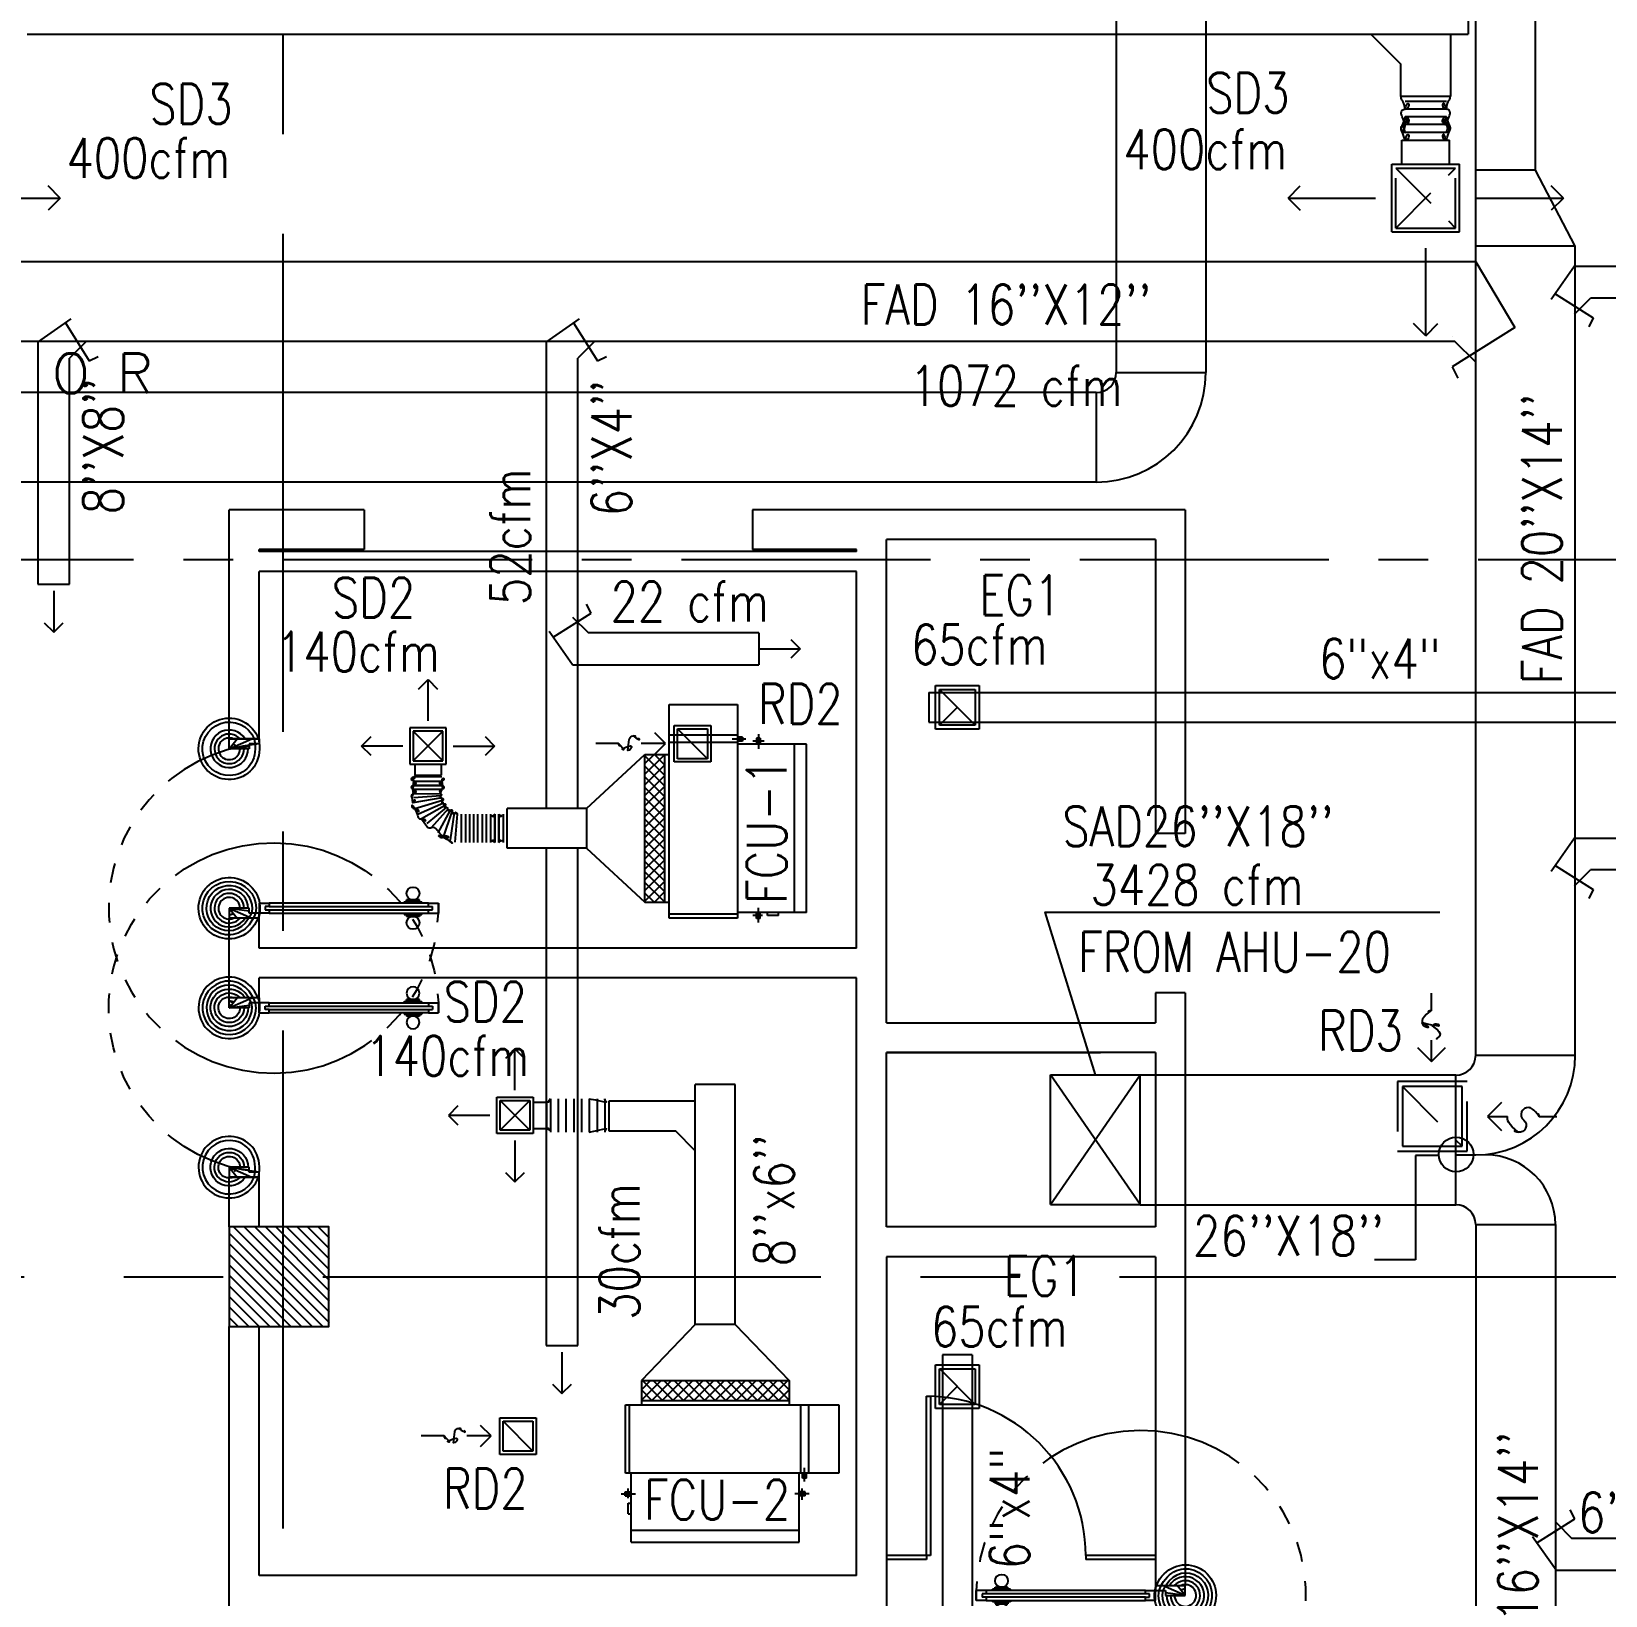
# Model space of a CAD drawing. Extents: x 417866200 to 417866302, y 43498034 to 43498122.
# Drawn here: x 417866227.12 to 417866235.02, y 43498053.24 to 43498061.09 of the extents above; entities that cross this region are included whole.
import ezdxf
from ezdxf.enums import TextEntityAlignment as Align

# ---------------------------------------------------------------- set-up
doc = ezdxf.new("R2010")
doc.units = 0
doc.header["$MEASUREMENT"] = 0
for name, pattern in [('CENTER', [2, 1.25, -0.25, 0.25, -0.25]), ('CENTERX2', [4, 2.5, -0.5, 0.5, -0.5]), ('HIDDEN', [0.375, 0.25, -0.125])]:
    doc.linetypes.add(name, pattern=pattern)
doc.layers.get('0').update_dxf_attribs({"linetype": 'CONTINUOUS'})
for name, color, linetype in [('AXES', 11, 'CENTERX2'), ('AXES1', 11, 'CENTER'), ('COL', 7, 'CONTINUOUS'), ('DOOR', 9, 'CONTINUOUS'), ('DUCT', 6, 'CONTINUOUS'), ('EXDUCT', 10, 'CONTINUOUS'), ('FCU', 6, 'CONTINUOUS'), ('HAT', 11, 'CONTINUOUS'), ('M-AC-FLEX', 7, 'CONTINUOUS'), ('M-EGU.', 2, 'CONTINUOUS'), ('M-TEXT', 2, 'CONTINUOUS'), ('PART', 9, 'CONTINUOUS'), ('SCD', 2, 'CONTINUOUS'), ('TEXT', 6, 'CONTINUOUS'), ('WALL', 9, 'CONTINUOUS')]:
    doc.layers.add(name, color=color, linetype=linetype)
doc.styles.add('ROMANS', font='ROMANS.shx', dxfattribs={"width": 0.6})

# ---------------------------------------------------------------- blocks, each defined once
blk = doc.blocks.new('DOOR90')
at = {"layer": 'DOOR', "color": 7, "linetype": 'ByBlock'}
for p, q in [((-150, 0), (0, 0)), ((-150, 0), (-150, -25)), ((0, -50), (-113.7, 0)), ((0, -50), (-40.1, 0)), ((0, -50), (0, 0)), ((-1000, -25), (-1050, -25)), ((-1050, -75), (-1050, -25)), ((-1050, -25), (-1050, -75)), ((-1000, -75), (-1050, -75)), ((-1000, -42), (-1020, -42)), ((-1020, -42), (-1020, -58)), ((-1000, -58), (-1020, -58)), ((-1000, -25), (-1000, -42)), ((-1000, -58), (-1000, -75)), ((-877.6, -17.8), (-967.6, -17.8)), ((-967.6, -25), (-967.6, -17.8)), ((-967.6, -75), (-967.6, -82.2)), ((-955, -8.8), (-890.2, -8.8)), ((-955, -17.8), (-955, -8.8)), ((-955, -17.8), (-890.2, -17.8)), ((-890.2, -17.8), (-890.2, -8.8)), ((-877.6, -25), (-877.6, -17.8)), ((-877.6, -75), (-877.6, -82.2)), ((-200, -25), (-150, -25)), ((-200, -42), (-200, -25)), ((-180, -42), (-200, -42)), ((-200, -58), (-180, -58)), ((-200, -75), (-200, -58)), ((-150, -75), (-200, -75)), ((-180, -58), (-180, -42)), ((-150, -25), (-100, -25)), ((-150, -75), (-150, -25)), ((-100, -25), (-100, -50)), ((0, -50), (-100, -36.6)), ((-100, -50), (0, -50)), ((-877.6, -82.2), (-967.6, -82.2)), ((-955, -82.2), (-890.2, -82.2)), ((-955, -82.2), (-955, -91.2)), ((-955, -91.2), (-890.2, -91.2)), ((-890.2, -82.2), (-890.2, -91.2)), ((0, -850), (-113.7, -900)), ((-100, -875), (-100, -850)), ((0, -850), (-100, -863.4)), ((-100, -850), (0, -850)), ((0, -850), (-40.1, -900)), ((0, -850), (0, -900)), ((-150, -875), (-100, -875)), ((-150, -900), (-150, -875)), ((-150, -900), (0, -900)), ((0, -900), (-150, -900))]:
    blk.add_line(p, q, dxfattribs=at)
at = {"layer": 'DOOR', "linetype": 'ByBlock'}
for p, q in [((-200, -25), (-1000, -25)), ((-200, -42), (-1000, -42)), ((-200, -58), (-1000, -58)), ((-1000, -75), (-200, -75))]:
    blk.add_line(p, q, dxfattribs=at)
at = {"layer": 'DOOR', "color": 7, "linetype": 'ByBlock'}
for centre in [(-922.6, 23.5), (-922.6, -123.5)]:
    blk.add_circle(centre, 32.4, dxfattribs=at)
for centre, radius, start, end in [((0, -50), 154.4, 161.10529, 166.28577), ((0, -50), 94.4, 148.01819, 180), ((0, -50), 134.4, 158.15985, 169.28002), ((0, -50), 114.4, 154.08384, 167.37743), ((0, -50), 74.4, 137.77643, 180), ((0, -50), 54.4, 113.20738, 180), ((0, -50), 34.4, 90, 180), ((0, -50), 14.4, 90, 180), ((0, -850), 94.4, 180, 211.98181), ((0, -850), 74.4, 180, 222.22357), ((0, -850), 54.4, 180, 246.79262), ((0, -850), 34.4, 180, 270), ((0, -850), 14.4, 180, 270), ((0, -850), 154.4, 193.71423, 198.89471), ((0, -850), 134.4, 190.71998, 201.84015)]:
    blk.add_arc(centre, radius, start, end, dxfattribs=at)
at = {"layer": 'DOOR', "linetype": 'HIDDEN', "ltscale": 0.5}
blk.add_arc((-222.2, -50), 828.2, 178.27012, 275.00304, dxfattribs=at)
blk = doc.blocks.new('*X83')
at = {"color": 0}
for p, q in [((235128.6, 132668.8), (235609.5, 133149.7)), ((235128.6, 132721.8), (235556.5, 133149.7)), ((235128.6, 132774.8), (235503.4, 133149.7)), ((235128.6, 132827.9), (235450.4, 133149.7)), ((235128.6, 132880.9), (235397.4, 133149.7)), ((235128.6, 132933.9), (235344.3, 133149.7)), ((235128.6, 132987), (235291.3, 133149.7)), ((235128.6, 133040), (235238.3, 133149.7)), ((235128.6, 133093), (235185.2, 133149.7)), ((235162.5, 132649.7), (235628.6, 133115.8)), ((235215.6, 132649.7), (235628.6, 133062.7)), ((235268.6, 132649.7), (235628.6, 133009.7)), ((235321.6, 132649.7), (235628.6, 132956.7)), ((235374.7, 132649.7), (235628.6, 132903.6)), ((235427.7, 132649.7), (235628.6, 132850.6)), ((235480.7, 132649.7), (235628.6, 132797.6)), ((235533.8, 132649.7), (235628.6, 132744.5)), ((235586.8, 132649.7), (235628.6, 132691.5))]:
    blk.add_line(p, q, dxfattribs=at)
blk = doc.blocks.new('COL50')
at = {"layer": 'COL'}
blk.add_lwpolyline([(-250, 250), (-250, -250), (250, -250), (250, 250)], close=True, dxfattribs=at)
blk = doc.blocks.new('*X23')
at = {"color": 0}
for p, q in [((16890.5, -2466.6), (16943.5, -2413.6)), ((16890.5, -2519.6), (16990.5, -2419.6)), ((16990.5, -2512.5), (16891.6, -2413.6)), ((16990.5, -2459.4), (16944.6, -2413.6)), ((16990.5, -2565.5), (16890.5, -2465.5)), ((16890.5, -2572.6), (16990.5, -2472.6)), ((16990.5, -2618.5), (16890.5, -2518.5)), ((16890.5, -2625.7), (16990.5, -2525.7)), ((16990.5, -2671.6), (16890.5, -2571.6)), ((16890.5, -2678.7), (16990.5, -2578.7)), ((16990.5, -2724.6), (16890.5, -2624.6)), ((16890.5, -2731.7), (16990.5, -2631.7)), ((16990.5, -2777.6), (16890.5, -2677.6)), ((16890.5, -2784.8), (16990.5, -2684.8)), ((16990.5, -2830.7), (16890.5, -2730.7)), ((16890.5, -2837.8), (16990.5, -2737.8)), ((16990.5, -2883.7), (16890.5, -2783.7)), ((16890.5, -2890.8), (16990.5, -2790.8)), ((16990.5, -2936.7), (16890.5, -2836.7)), ((16890.5, -2943.9), (16990.5, -2843.9)), ((16990.5, -2989.8), (16890.5, -2889.8)), ((16890.5, -2996.9), (16990.5, -2896.9)), ((16990.5, -3042.8), (16890.5, -2942.8)), ((16890.5, -3049.9), (16990.5, -2949.9)), ((16990.5, -3095.8), (16890.5, -2995.8)), ((16890.5, -3103), (16990.5, -3003)), ((16990.5, -3148.9), (16890.5, -3048.9)), ((16891.5, -3154.9), (16990.5, -3056)), ((16943.5, -3154.9), (16890.5, -3101.9)), ((16944.6, -3154.9), (16990.5, -3109))]:
    blk.add_line(p, q, dxfattribs=at)
blk = doc.blocks.new('WHE06')
at = {"color": 3}
for p, q in [((689, 621.5), (346.1, 621.5)), ((346.1, 621.5), (346.1, 469.1)), ((689, 469.1), (689, 621.5)), ((60.3, -422.2), (60.3, 422.2)), ((212.3, 437.2), (269.1, 437.2)), ((232.1, 452.2), (232.1, 422.2)), ((232.1, 452.2), (252.1, 452.2)), ((242.1, 472.2), (242.1, 399.5)), ((252.1, 452.2), (252.1, 422.2)), ((305, 447.6), (373.3, 447.6)), ((321.1, 457.6), (321.1, 437.6)), ((321.1, 457.6), (346.1, 457.6)), ((321.1, 437.6), (346.1, 437.6)), ((346.1, 430.4), (689, 430.4)), ((811.2, 370.7), (689, 370.7)), ((711.2, -370.7), (711.2, 370.7)), ((811.2, -370.7), (811.2, 370.7)), ((811.2, -370.7), (689, -370.7)), ((141.6, -437.2), (141.6, -422.2)), ((141.6, -437.2), (196.6, -437.2)), ((196.6, -437.2), (196.6, -422.2)), ((221.4, -437.2), (269.1, -437.2)), ((232.1, -452.2), (232.1, -422.2)), ((232.1, -452.2), (252.1, -452.2)), ((242.1, -472.2), (242.1, -399.5)), ((252.1, -452.2), (252.1, -422.2)), ((346.1, -430.4), (689, -430.4))]:
    blk.add_line(p, q, dxfattribs=at)
at = {"color": 6}
for p, q in [((0, -422.2), (0, 422.2)), ((0, 422.2), (346.1, 422.2)), ((346.1, 469.1), (346.1, -450.8)), ((689, 469.1), (346.1, 469.1)), ((689, -450.8), (689, 469.1)), ((0, -422.2), (346.1, -422.2)), ((346.1, -450.8), (689, -450.8))]:
    blk.add_line(p, q, dxfattribs=at)
at = {"color": 11}
blk.add_blockref('*X23', (-16179.3, 2784.3), dxfattribs=at)

msp = doc.modelspace()

# ---------------------------------------------------------------- linework, layer by layer
at = {"layer": 'AXES'}
for p, q in [((417866228.384, 43498033.5727), (417866228.384, 43498111.2854)), ((417866200.584, 43498054.837), (417866268.624, 43498054.837))]:
    msp.add_line(p, q, dxfattribs=at)
at = {"layer": 'AXES1'}
msp.add_line((417866210.384, 43498058.437), (417866267.7882, 43498058.437), dxfattribs=at)
at = {"layer": 'DUCT', "linetype": 'ByBlock'}
for p, q in [((417866234.372, 43498055.9488), (417866234.372, 43498063.1144)), ((417866234.672, 43498060.3914), (417866234.672, 43498063.1144)), ((417866234.3338, 43498061.3236), (417866234.3338, 43498061.0736)), ((417866227.1, 43498061.0736), (417866234.3338, 43498061.0736)), ((417866234.672, 43498060.3914), (417866234.372, 43498060.3914)), ((417866234.872, 43498060.0101), (417866234.672, 43498060.3914)), ((417866234.872, 43498060.0101), (417866234.372, 43498060.0101)), ((417866234.872, 43498055.9488), (417866234.872, 43498060.0101)), ((417866234.372, 43498059.9323), (417866225.0892, 43498059.9323)), ((417866234.2672, 43498059.5323), (417866218.5271, 43498059.5323)), ((417866234.372, 43498055.9488), (417866234.872, 43498055.9488)), ((417866232.2378, 43498055.2002), (417866232.6878, 43498055.8502)), ((417866232.6878, 43498055.2002), (417866232.2378, 43498055.8502)), ((417866232.2378, 43498055.8502), (417866232.6878, 43498055.8502)), ((417866232.2378, 43498055.2002), (417866232.2378, 43498055.8502)), ((417866232.6878, 43498055.2002), (417866232.6878, 43498055.8502)), ((417866232.6878, 43498055.8502), (417866234.272, 43498055.8502)), ((417866234.272, 43498055.1988), (417866234.272, 43498055.8502)), ((417866234.1872, 43498055.4463), (417866234.0697, 43498055.4463)), ((417866234.0697, 43498055.4463), (417866234.0697, 43498054.9221)), ((417866234.272, 43498055.4488), (417866234.372, 43498055.4488)), ((417866232.2378, 43498055.2002), (417866232.6878, 43498055.2002)), ((417866232.6878, 43498055.1988), (417866234.272, 43498055.1988)), ((417866234.372, 43498055.0988), (417866234.772, 43498055.0988)), ((417866234.372, 43498055.0988), (417866234.372, 43498048.5128)), ((417866234.772, 43498055.0988), (417866234.772, 43498048.5128)), ((417866234.0697, 43498054.9221), (417866233.8644, 43498054.9221))]:
    msp.add_line(p, q, dxfattribs=at)
at = {"layer": 'DUCT'}
for p, q in [((417866233.8462, 43498061.0736), (417866233.9962, 43498060.9236)), ((417866234.2462, 43498061.0736), (417866234.2462, 43498060.7617)), ((417866233.9962, 43498060.7617), (417866233.9962, 43498060.9236)), ((417866234.2462, 43498060.7617), (417866233.9962, 43498060.7617)), ((417866234.372, 43498059.9323), (417866234.5686, 43498059.6016)), ((417866234.8678, 43498059.9096), (417866234.7502, 43498059.7417)), ((417866234.8678, 43498059.9096), (417866236.0823, 43498059.9096)), ((417866234.7708, 43498059.7711), (417866234.9623, 43498059.6509)), ((417866234.8678, 43498059.6696), (417866234.9478, 43498059.7496)), ((417866236.0823, 43498059.7496), (417866234.9478, 43498059.7496)), ((417866227.1526, 43498059.5286), (417866227.3205, 43498059.6462)), ((417866229.7046, 43498059.5286), (417866229.8725, 43498059.6462)), ((417866234.9623, 43498059.6509), (417866234.9393, 43498059.6058)), ((417866234.9623, 43498059.6509), (417866234.9623, 43498059.6509)), ((417866227.2911, 43498059.6256), (417866227.4112, 43498059.4341)), ((417866229.8431, 43498059.6256), (417866229.9632, 43498059.4341)), ((417866234.5686, 43498059.6016), (417866234.2539, 43498059.4042)), ((417866227.1526, 43498059.5286), (417866227.1526, 43498058.3141)), ((417866227.3926, 43498059.5286), (417866227.3126, 43498059.4486)), ((417866229.7046, 43498059.5286), (417866229.7046, 43498057.1877)), ((417866229.9446, 43498059.5286), (417866229.8646, 43498059.4486)), ((417866234.2539, 43498059.559), (417866234.2539, 43498059.559)), ((417866234.372, 43498059.4275), (417866234.2672, 43498059.5323)), ((417866227.3126, 43498058.3141), (417866227.3126, 43498059.4486)), ((417866227.4112, 43498059.4341), (417866227.4564, 43498059.4571)), ((417866227.4112, 43498059.4341), (417866227.4112, 43498059.4341)), ((417866229.8646, 43498057.1877), (417866229.8646, 43498059.4486)), ((417866229.9632, 43498059.4341), (417866230.0084, 43498059.4571)), ((417866229.9632, 43498059.4341), (417866229.9632, 43498059.4341)), ((417866234.2539, 43498059.4042), (417866234.2827, 43498059.3477)), ((417866227.1526, 43498058.3141), (417866227.3126, 43498058.3141)), ((417866229.7399, 43498058.0471), (417866229.9314, 43498058.1673)), ((417866229.8369, 43498058.1486), (417866229.9169, 43498058.0686)), ((417866229.9314, 43498058.1673), (417866229.9084, 43498058.2124)), ((417866229.9314, 43498058.1673), (417866229.9314, 43498058.1673)), ((417866229.8369, 43498057.9086), (417866229.7193, 43498058.0765)), ((417866230.7733, 43498058.0686), (417866229.9169, 43498058.0686)), ((417866230.7733, 43498058.0686), (417866230.7733, 43498057.9086)), ((417866229.8369, 43498057.9086), (417866230.7733, 43498057.9086)), ((417866229.9083, 43498057.1877), (417866230.2012, 43498057.4584)), ((417866229.5097, 43498056.9877), (417866229.5097, 43498057.1877)), ((417866229.9083, 43498057.1877), (417866229.5097, 43498057.1877)), ((417866229.9083, 43498057.1877), (417866229.9083, 43498056.9877)), ((417866234.8678, 43498057.0393), (417866234.7502, 43498056.8714)), ((417866234.8678, 43498057.0393), (417866236.0823, 43498057.0393)), ((417866229.9083, 43498056.9877), (417866229.5097, 43498056.9877)), ((417866229.7046, 43498056.9877), (417866229.7046, 43498054.4925)), ((417866229.8646, 43498054.4925), (417866229.8646, 43498056.9877)), ((417866229.9083, 43498056.9877), (417866230.2012, 43498056.717)), ((417866234.7708, 43498056.9008), (417866234.9623, 43498056.7807)), ((417866234.8678, 43498056.7993), (417866234.9478, 43498056.8793)), ((417866236.0823, 43498056.8793), (417866234.9478, 43498056.8793)), ((417866234.9623, 43498056.7807), (417866234.9393, 43498056.7355)), ((417866234.9623, 43498056.7807), (417866234.9623, 43498056.7807)), ((417866230.6537, 43498055.8019), (417866230.4537, 43498055.8019)), ((417866230.4537, 43498054.5973), (417866230.4537, 43498055.8019)), ((417866230.6537, 43498054.5973), (417866230.6537, 43498055.8019)), ((417866230.4537, 43498055.7191), (417866230.0205, 43498055.7191)), ((417866230.0205, 43498055.7191), (417866230.0205, 43498055.5691)), ((417866230.0205, 43498055.5691), (417866230.3537, 43498055.5691)), ((417866230.4537, 43498055.4691), (417866230.3537, 43498055.5691)), ((417866230.4537, 43498054.5973), (417866230.1831, 43498054.3159)), ((417866230.6537, 43498054.5973), (417866230.4537, 43498054.5973)), ((417866230.6537, 43498054.5973), (417866230.9244, 43498054.3159)), ((417866229.7046, 43498054.4925), (417866229.8646, 43498054.4925)), ((417866234.8699, 43498053.6222), (417866234.8469, 43498053.6674)), ((417866234.6784, 43498053.5021), (417866234.8699, 43498053.6222)), ((417866234.7754, 43498053.6036), (417866234.8554, 43498053.5236)), ((417866234.8699, 43498053.6222), (417866234.8699, 43498053.6222)), ((417866234.7754, 43498053.3636), (417866234.6578, 43498053.5315)), ((417866236.0823, 43498053.5236), (417866234.8554, 43498053.5236)), ((417866234.7754, 43498053.3636), (417866236.0823, 43498053.3636))]:
    msp.add_line(p, q, dxfattribs=at)
at = {"layer": 'DUCT', "linetype": 'ByBlock'}
msp.add_circle((417866234.2739, 43498055.4509), 0.0871, dxfattribs=at)
for centre, radius, start, end in [((417866234.272, 43498055.9488), 0.1, 270, 0), ((417866234.372, 43498055.9488), 0.5, 270, 0), ((417866234.422, 43498055.0988), 0.35, 0, 90), ((417866234.272, 43498055.0988), 0.1, 0, 90)]:
    msp.add_arc(centre, radius, start, end, dxfattribs=at)
at = {"layer": 'EXDUCT', "linetype": 'ByBlock'}
for p, q in [((417866232.5669, 43498062.1565), (417866232.5669, 43498059.3756)), ((417866233.0169, 43498062.1565), (417866233.0169, 43498059.3756)), ((417866232.5669, 43498059.3756), (417866233.0169, 43498059.3756)), ((417866232.4669, 43498059.2756), (417866217.1545, 43498059.2756)), ((417866232.4669, 43498059.2756), (417866232.4669, 43498058.8256)), ((417866232.4669, 43498058.8256), (417866217.2795, 43498058.8256)), ((417866231.6261, 43498057.7702), (417866231.6261, 43498057.6202)), ((417866231.6261, 43498057.7702), (417866236.3421, 43498057.7702)), ((417866231.6261, 43498057.6202), (417866236.2421, 43498057.6202)), ((417866231.8444, 43498054.445), (417866231.6944, 43498054.445)), ((417866231.6944, 43498054.445), (417866231.6944, 43498047.3393)), ((417866231.8444, 43498054.445), (417866231.8444, 43498047.2071))]:
    msp.add_line(p, q, dxfattribs=at)
for radius in [0.55, 0.1]:
    msp.add_arc((417866232.4669, 43498059.3756), radius, 270, 0, dxfattribs=at)
at = {"layer": 'M-AC-FLEX', "color": 11}
for p, q in [((417866234.2247, 43498060.7371), (417866234.0172, 43498060.7371)), ((417866234.2247, 43498060.6981), (417866234.0172, 43498060.6981)), ((417866234.2247, 43498060.6591), (417866234.0172, 43498060.6591)), ((417866234.2247, 43498060.6201), (417866234.0172, 43498060.6201)), ((417866234.2247, 43498060.5811), (417866234.0172, 43498060.5811)), ((417866229.0397, 43498057.3248), (417866229.181, 43498057.3248)), ((417866229.181, 43498057.3037), (417866229.0397, 43498057.3037)), ((417866229.0397, 43498057.3037), (417866229.181, 43498057.3037)), ((417866229.181, 43498057.2826), (417866229.0397, 43498057.2826)), ((417866229.1812, 43498057.3456), (417866229.0399, 43498057.3456)), ((417866229.1814, 43498057.2405), (417866229.0362, 43498057.2161)), ((417866229.0397, 43498057.2615), (417866229.175, 43498057.2634)), ((417866229.1769, 43498057.2516), (417866229.0397, 43498057.2404)), ((417866229.1841, 43498057.2273), (417866229.0464, 43498057.186)), ((417866229.1889, 43498057.2142), (417866229.0648, 43498057.1595)), ((417866229.1954, 43498057.2005), (417866229.0787, 43498057.1356)), ((417866229.2029, 43498057.1917), (417866229.1057, 43498057.1124)), ((417866229.213, 43498057.1865), (417866229.1274, 43498057.0912)), ((417866229.2235, 43498057.1791), (417866229.1611, 43498057.0654)), ((417866229.2319, 43498057.1719), (417866229.1884, 43498057.0436)), ((417866229.2435, 43498057.1655), (417866229.2236, 43498057.0306)), ((417866229.2574, 43498057.1585), (417866229.2467, 43498057.0179)), ((417866229.2786, 43498057.1585), (417866229.2786, 43498057.0172)), ((417866229.2997, 43498057.1585), (417866229.2997, 43498057.0172)), ((417866229.3208, 43498057.1585), (417866229.3208, 43498057.0172)), ((417866229.3415, 43498057.017), (417866229.3415, 43498057.1584)), ((417866229.3626, 43498057.017), (417866229.3626, 43498057.1584)), ((417866229.3834, 43498057.1585), (417866229.3834, 43498057.0172)), ((417866229.4045, 43498057.1585), (417866229.4045, 43498057.0172)), ((417866229.4045, 43498057.1585), (417866229.4045, 43498057.0172)), ((417866229.4256, 43498057.1585), (417866229.4256, 43498057.0172)), ((417866229.4256, 43498057.1585), (417866229.4256, 43498057.0172)), ((417866229.4467, 43498057.1585), (417866229.4467, 43498057.0172)), ((417866229.4467, 43498057.017), (417866229.4467, 43498057.1584)), ((417866229.4675, 43498057.1585), (417866229.4675, 43498057.0172)), ((417866229.4675, 43498057.017), (417866229.4675, 43498057.1584)), ((417866229.4886, 43498057.1585), (417866229.4886, 43498057.0172)), ((417866229.4886, 43498057.1585), (417866229.4886, 43498057.0172)), ((417866229.4886, 43498057.1585), (417866229.4886, 43498057.0172)), ((417866229.4886, 43498057.1585), (417866229.4886, 43498057.0172)), ((417866229.7266, 43498055.7309), (417866229.7266, 43498055.5634)), ((417866229.7656, 43498055.7309), (417866229.7656, 43498055.5634)), ((417866229.8046, 43498055.7309), (417866229.8046, 43498055.5634)), ((417866229.8436, 43498055.7309), (417866229.8436, 43498055.5634)), ((417866229.8436, 43498055.7309), (417866229.8436, 43498055.5634)), ((417866229.8826, 43498055.7309), (417866229.8826, 43498055.5634)), ((417866229.9216, 43498055.7309), (417866229.9216, 43498055.5634)), ((417866229.9606, 43498055.7309), (417866229.9606, 43498055.5634)), ((417866229.9996, 43498055.7309), (417866229.9996, 43498055.5634))]:
    msp.add_line(p, q, dxfattribs=at)
at = {"layer": 'M-AC-FLEX'}
for points in [[(417866234.0172, 43498060.6201, 1), (417866234.0172, 43498060.6591, -1), (417866234.0172, 43498060.6981, 1), (417866234.0172, 43498060.7371, -0.506414), (417866233.9985, 43498060.7617, -0.506414)], [(417866234.2247, 43498060.6201, -1), (417866234.2247, 43498060.6591, 1), (417866234.2247, 43498060.6981, -1), (417866234.2247, 43498060.7371, 0.506414), (417866234.2434, 43498060.7617, 0.506414)], [(417866234.0172, 43498060.6591, -1), (417866234.0172, 43498060.6201, 1), (417866234.0172, 43498060.5811)], [(417866234.0171, 43498060.5811, -1.000001), (417866234.0172, 43498060.6201)], [(417866234.0172, 43498060.5421, 1), (417866234.0172, 43498060.5811, -1), (417866234.0172, 43498060.6201)], [(417866234.0171, 43498060.6201, 1.000001), (417866234.0172, 43498060.5811)], [(417866234.2247, 43498060.6591, 1), (417866234.2247, 43498060.6201, -1), (417866234.2247, 43498060.5811)], [(417866234.2247, 43498060.5421, -1), (417866234.2247, 43498060.5811, 1), (417866234.2247, 43498060.6201)], [(417866234.2247, 43498060.5811, 1), (417866234.2247, 43498060.6201)], [(417866234.2247, 43498060.6201, -1), (417866234.2247, 43498060.5811)], [(417866229.0503, 43498057.3544, -0.366971), (417866229.0399, 43498057.3456, 1.018005), (417866229.0399, 43498057.3248)], [(417866229.0399, 43498057.3667, -0.000094), (417866229.0399, 43498057.3667)], [(417866229.1708, 43498057.3544, 0.36697), (417866229.1812, 43498057.3456, -0.008922), (417866229.1816, 43498057.3456)], [(417866229.0397, 43498057.3248, -1), (417866229.0397, 43498057.3037, 1), (417866229.0397, 43498057.2826)], [(417866229.0397, 43498057.2615, 1), (417866229.0397, 43498057.2826, -1), (417866229.0397, 43498057.3037)], [(417866229.0397, 43498057.3037, 1), (417866229.0397, 43498057.2826)], [(417866229.0397, 43498057.2826, -1), (417866229.0397, 43498057.3037)], [(417866229.0397, 43498057.2826, -1), (417866229.0397, 43498057.2615, 1), (417866229.0397, 43498057.2404)], [(417866229.0397, 43498057.3037, 1), (417866229.0397, 43498057.3248)], [(417866229.0397, 43498057.2826, -0.606794), (417866229.0483, 43498057.266, -0.606794)], [(417866229.181, 43498057.3248, 1), (417866229.181, 43498057.3037, -1), (417866229.181, 43498057.2826)], [(417866229.175, 43498057.2634, -0.736653), (417866229.181, 43498057.2826, 1), (417866229.181, 43498057.3037)], [(417866229.181, 43498057.2826, 0.606794), (417866229.1724, 43498057.266, 0.606794)], [(417866229.181, 43498057.3248, 0.999838), (417866229.1814, 43498057.3456)], [(417866229.181, 43498057.3037, -1), (417866229.181, 43498057.2826)], [(417866229.1814, 43498057.3248, -0.004461), (417866229.1812, 43498057.3248)], [(417866229.0364, 43498057.2162, 0.575939), (417866229.0397, 43498057.2404, -1), (417866229.0397, 43498057.2615)], [(417866229.0464, 43498057.186, -0.665042), (417866229.0362, 43498057.2161)], [(417866229.1855, 43498057.2281, 0.78893), (417866229.1807, 43498057.2404, -1.030272), (417866229.1769, 43498057.2516)], [(417866229.1769, 43498057.2516, 0.635837), (417866229.175, 43498057.2634, 0.724161)], [(417866229.1954, 43498057.2005, 0.850272), (417866229.1917, 43498057.2147, -1.072461), (417866229.1855, 43498057.2281)], [(417866229.2136, 43498057.1876, 0.698197), (417866229.2029, 43498057.1917, -1.180405), (417866229.1954, 43498057.2005)], [(417866229.0464, 43498057.186, -0.652763), (417866229.0648, 43498057.1595, 0.764077), (417866229.0787, 43498057.1356, -0.428567), (417866229.1057, 43498057.1124, 0.696093), (417866229.1274, 43498057.0912)], [(417866229.2319, 43498057.1719, 1.125229), (417866229.2235, 43498057.1791, -1.12511), (417866229.2136, 43498057.1876, -0.893954)], [(417866229.2574, 43498057.1583, 0.879519), (417866229.2435, 43498057.1655, -1.034976), (417866229.2319, 43498057.1719)], [(417866229.2786, 43498057.1585, -0.987495), (417866229.2574, 43498057.1583, -0.606794)], [(417866229.2786, 43498057.1585, -1), (417866229.2997, 43498057.1585)], [(417866229.3208, 43498057.1585, -1), (417866229.2997, 43498057.1585, 1), (417866229.2786, 43498057.1585)], [(417866229.2997, 43498057.1585, 1), (417866229.3208, 43498057.1585)], [(417866229.3627, 43498057.1583, -0.998407), (417866229.3415, 43498057.1584, 1.018005), (417866229.3208, 43498057.1584)], [(417866229.3415, 43498057.1583, 0.998407), (417866229.3626, 43498057.1584, -1.018005), (417866229.3834, 43498057.1584)], [(417866229.3834, 43498057.1585, 1), (417866229.4045, 43498057.1585, -1), (417866229.4256, 43498057.1585)], [(417866229.4045, 43498057.1585, -1), (417866229.3834, 43498057.1585)], [(417866229.4256, 43498057.1585, 1), (417866229.4045, 43498057.1585)], [(417866229.4045, 43498057.1585, -1), (417866229.4256, 43498057.1585)], [(417866229.4467, 43498057.1585, -1), (417866229.4256, 43498057.1585, 1), (417866229.4045, 43498057.1585)], [(417866229.4256, 43498057.1585, 1), (417866229.4467, 43498057.1585)], [(417866229.4295, 43498057.1502, 0.631935), (417866229.4467, 43498057.1584, -1.018005), (417866229.4675, 43498057.1584)], [(417866229.4468, 43498057.1583, -0.632264), (417866229.4295, 43498057.1502, -0.632264)], [(417866229.4847, 43498057.1502, -0.631935), (417866229.4675, 43498057.1584, 1.018005), (417866229.4467, 43498057.1584)], [(417866229.4674, 43498057.1583, 0.632264), (417866229.4847, 43498057.1502, 0.632264)], [(417866229.4675, 43498057.1585, 1), (417866229.4886, 43498057.1585, -1), (417866229.5097, 43498057.1585)], [(417866229.4886, 43498057.1585, -1), (417866229.4675, 43498057.1585)], [(417866229.4886, 43498057.1585, -1), (417866229.5097, 43498057.1585)], [(417866229.5097, 43498057.1585, 1), (417866229.4886, 43498057.1585)], [(417866229.5097, 43498057.1585, 1), (417866229.4886, 43498057.1585)], [(417866229.4886, 43498057.1585, -1), (417866229.5097, 43498057.1585)], [(417866229.5097, 43498057.1587, 0.990541), (417866229.4886, 43498057.1585)], [(417866229.1884, 43498057.0436, -0.604437), (417866229.1611, 43498057.0654, 0.497993), (417866229.1274, 43498057.0912)], [(417866229.1883, 43498057.0432, -0.562442), (417866229.2236, 43498057.0306, 0.803591), (417866229.2467, 43498057.0179)], [(417866229.2467, 43498057.0179, -0.661578), (417866229.2786, 43498057.0172, 1), (417866229.2997, 43498057.0172)], [(417866229.3208, 43498057.0172, 1), (417866229.2997, 43498057.0172, -1), (417866229.2786, 43498057.0172)], [(417866229.3208, 43498057.0172, 0.999838), (417866229.3415, 43498057.0169)], [(417866229.3208, 43498057.0169, -0.004461), (417866229.3208, 43498057.017)], [(417866229.3627, 43498057.0171, 0.998407), (417866229.3415, 43498057.017, -0.008922), (417866229.3415, 43498057.0167)], [(417866229.3415, 43498057.0171, -0.998407), (417866229.3626, 43498057.017, 0.008922), (417866229.3626, 43498057.0167)], [(417866229.3834, 43498057.0172, -0.999838), (417866229.3626, 43498057.0169)], [(417866229.3834, 43498057.0172, -1), (417866229.4045, 43498057.0172, 1), (417866229.4256, 43498057.0172)], [(417866229.3834, 43498057.0169, 0.004461), (417866229.3834, 43498057.017)], [(417866229.4467, 43498057.0172, 1), (417866229.4256, 43498057.0172, -1), (417866229.4045, 43498057.0172)], [(417866229.4468, 43498057.0171, 0.632264), (417866229.4295, 43498057.0252, 0.632264)], [(417866229.4295, 43498057.0252, -0.631935), (417866229.4467, 43498057.017, 0.008922), (417866229.4467, 43498057.0167)], [(417866229.4467, 43498057.0172, 0.999838), (417866229.4675, 43498057.0169)], [(417866229.4675, 43498057.0172, -0.999838), (417866229.4467, 43498057.0169)], [(417866229.4467, 43498057.0169, -0.004461), (417866229.4467, 43498057.017)], [(417866229.4674, 43498057.0171, -0.632264), (417866229.4847, 43498057.0252, -0.632264)], [(417866229.4675, 43498057.0172, -1), (417866229.4886, 43498057.0172, 1), (417866229.5097, 43498057.0172)], [(417866229.4847, 43498057.0252, 0.631935), (417866229.4675, 43498057.017, -0.008922), (417866229.4675, 43498057.0167)], [(417866229.4675, 43498057.0169, 0.004461), (417866229.4675, 43498057.017)], [(417866229.5097, 43498057.0172, -0.997748), (417866229.4886, 43498057.0172)], [(417866229.4886, 43498057.0172, 0.997748), (417866229.5097, 43498057.0172)], [(417866229.5097, 43498057.017, -0.990541), (417866229.4886, 43498057.0172)], [(417866229.7068, 43498055.7114, 0.418714), (417866229.7266, 43498055.7309, -1), (417866229.7656, 43498055.7309)], [(417866229.7266, 43498055.7309, -0.418714), (417866229.7068, 43498055.7114, -0.418714)], [(417866229.7656, 43498055.7309, 1), (417866229.7266, 43498055.7309)], [(417866229.8046, 43498055.7309, -1), (417866229.7656, 43498055.7309, 1), (417866229.7266, 43498055.7309)], [(417866229.7266, 43498055.7309, -1), (417866229.7656, 43498055.7309)], [(417866229.7656, 43498055.7309, 1), (417866229.8046, 43498055.7309, -1), (417866229.8436, 43498055.7309)], [(417866229.8436, 43498055.7309, 1), (417866229.8046, 43498055.7309)], [(417866229.8826, 43498055.7309, -1), (417866229.8436, 43498055.7309, 1), (417866229.8046, 43498055.7309)], [(417866229.8046, 43498055.7309, -1), (417866229.8436, 43498055.7309)], [(417866229.8046, 43498055.7309, -1), (417866229.8436, 43498055.7309)], [(417866229.8436, 43498055.7309, 1), (417866229.8046, 43498055.7309)], [(417866229.8436, 43498055.7309, 1), (417866229.8826, 43498055.7309, -1), (417866229.9216, 43498055.7309)], [(417866229.9606, 43498055.7309, -1), (417866229.9216, 43498055.7309, 1), (417866229.8826, 43498055.7309)], [(417866229.8826, 43498055.7309, -1), (417866229.9216, 43498055.7309)], [(417866229.9216, 43498055.7309, 1), (417866229.8826, 43498055.7309)], [(417866229.9216, 43498055.7309, 1), (417866229.9606, 43498055.7309, -1), (417866229.9996, 43498055.7309, 0.435225), (417866230.0205, 43498055.7115, 0.435225)], [(417866229.7068, 43498055.5829, -0.418714), (417866229.7266, 43498055.5634, 1), (417866229.7656, 43498055.5634)], [(417866229.8046, 43498055.5634, 1), (417866229.7656, 43498055.5634, -1), (417866229.7266, 43498055.5634)], [(417866229.7656, 43498055.5634, -1.000001), (417866229.7266, 43498055.5634)], [(417866229.7266, 43498055.5634, 1.000001), (417866229.7656, 43498055.5634)], [(417866229.7656, 43498055.5634, -1), (417866229.8046, 43498055.5634, 1), (417866229.8436, 43498055.5634)], [(417866229.8826, 43498055.5634, 1), (417866229.8436, 43498055.5634, -1), (417866229.8046, 43498055.5634)], [(417866229.8436, 43498055.5634, -1.000001), (417866229.8046, 43498055.5634)], [(417866229.8046, 43498055.5634, 1.000001), (417866229.8436, 43498055.5634)], [(417866229.8046, 43498055.5634, 1.000001), (417866229.8436, 43498055.5634)], [(417866229.8436, 43498055.5634, -1.000001), (417866229.8046, 43498055.5634)], [(417866229.8436, 43498055.5634, -1), (417866229.8826, 43498055.5634, 1), (417866229.9216, 43498055.5634)], [(417866229.9606, 43498055.5634, 1), (417866229.9216, 43498055.5634, -1), (417866229.8826, 43498055.5634)], [(417866229.8826, 43498055.5634, 1.000001), (417866229.9216, 43498055.5634)], [(417866229.9216, 43498055.5634, -1.000001), (417866229.8826, 43498055.5634)], [(417866229.9216, 43498055.5634, -1), (417866229.9606, 43498055.5634, 1), (417866229.9996, 43498055.5634, -0.435228), (417866230.0205, 43498055.5829, -0.435228)]]:
    msp.add_lwpolyline(points, format="xyb", dxfattribs=at)
at = {"layer": 'M-EGU.'}
for p, q in [((417866234.0009, 43498060.5421), (417866234.2409, 43498060.5421)), ((417866234.0009, 43498060.4221), (417866234.0009, 43498060.5421)), ((417866234.2409, 43498060.4221), (417866234.2409, 43498060.5421)), ((417866233.9505, 43498060.0813), (417866233.9505, 43498060.4221)), ((417866233.9505, 43498060.4221), (417866234.2913, 43498060.4221)), ((417866234.2913, 43498060.0813), (417866234.2913, 43498060.4221)), ((417866227.265, 43498060.2517), (417866227.2039, 43498060.3128)), ((417866233.4297, 43498060.2517), (417866233.4908, 43498060.3128)), ((417866234.8121, 43498060.2517), (417866234.751, 43498060.3128)), ((417866226.8262, 43498060.2517), (417866227.265, 43498060.2517)), ((417866227.265, 43498060.2517), (417866227.2039, 43498060.1906)), ((417866233.4297, 43498060.2517), (417866233.8685, 43498060.2517)), ((417866233.4297, 43498060.2517), (417866233.4908, 43498060.1906)), ((417866234.3733, 43498060.2517), (417866234.8121, 43498060.2517)), ((417866234.8121, 43498060.2517), (417866234.751, 43498060.1906)), ((417866233.9505, 43498060.0813), (417866234.2913, 43498060.0813)), ((417866234.1209, 43498059.5605), (417866234.1209, 43498059.9993)), ((417866234.1209, 43498059.5605), (417866234.0598, 43498059.6216)), ((417866234.1209, 43498059.5605), (417866234.182, 43498059.6216)), ((417866227.2325, 43498058.2794), (417866227.2325, 43498058.0719)), ((417866227.1854, 43498058.1191), (417866227.2325, 43498058.0719)), ((417866227.2325, 43498058.0719), (417866227.2796, 43498058.1191)), ((417866230.7733, 43498057.9886), (417866230.9807, 43498057.9886)), ((417866230.9336, 43498058.0357), (417866230.9807, 43498057.9886)), ((417866230.9807, 43498057.9886), (417866230.9336, 43498057.9415)), ((417866229.0646, 43498057.7872), (417866229.1118, 43498057.8343)), ((417866229.1118, 43498057.6268), (417866229.1118, 43498057.8343)), ((417866229.1118, 43498057.8343), (417866229.1589, 43498057.7872)), ((417866229.2034, 43498057.5926), (417866229.0201, 43498057.5926)), ((417866229.0201, 43498057.5926), (417866229.0201, 43498057.4093)), ((417866229.2034, 43498057.4093), (417866229.2034, 43498057.5926)), ((417866230.3645, 43498057.4376), (417866230.3645, 43498057.5876)), ((417866230.3645, 43498057.5876), (417866230.5145, 43498057.5876)), ((417866230.5145, 43498057.5876), (417866230.5145, 43498057.4376)), ((417866228.7784, 43498057.501), (417866228.8256, 43498057.5481)), ((417866229.398, 43498057.5481), (417866229.4451, 43498057.501)), ((417866230.0689, 43498057.5134), (417866229.9537, 43498057.5134)), ((417866230.3041, 43498057.5134), (417866230.1817, 43498057.5134)), ((417866230.3041, 43498057.5134), (417866230.2511, 43498057.5665)), ((417866230.2511, 43498057.4604), (417866230.3041, 43498057.5134)), ((417866228.8256, 43498057.4538), (417866228.7784, 43498057.501)), ((417866228.9859, 43498057.501), (417866228.7784, 43498057.501)), ((417866229.2376, 43498057.501), (417866229.4451, 43498057.501)), ((417866229.4451, 43498057.501), (417866229.398, 43498057.4538)), ((417866230.5145, 43498057.4376), (417866230.3645, 43498057.4376)), ((417866229.0201, 43498057.4093), (417866229.2034, 43498057.4093)), ((417866229.0451, 43498057.4093), (417866229.0451, 43498057.3544)), ((417866229.0451, 43498057.3544), (417866229.1784, 43498057.3544)), ((417866229.1784, 43498057.4093), (417866229.1784, 43498057.3544)), ((417866234.1505, 43498056.1747), (417866234.1505, 43498056.2607)), ((417866234.1505, 43498055.9176), (417866234.1505, 43498056.0244)), ((417866229.5484, 43498055.9805), (417866229.5013, 43498055.9334)), ((417866229.5956, 43498055.9334), (417866229.5484, 43498055.9805)), ((417866229.5484, 43498055.7731), (417866229.5484, 43498055.9805)), ((417866234.0798, 43498055.9883), (417866234.1505, 43498055.9176)), ((417866234.1505, 43498055.9176), (417866234.2212, 43498055.9883)), ((417866234.0037, 43498055.7917), (417866234.0037, 43498055.4917)), ((417866234.3037, 43498055.7917), (417866234.0037, 43498055.7917)), ((417866234.3037, 43498055.4917), (417866234.3037, 43498055.7917)), ((417866229.2623, 43498055.6943), (417866229.2151, 43498055.6472)), ((417866229.4568, 43498055.5555), (417866229.4568, 43498055.7389)), ((417866229.4568, 43498055.7389), (417866229.6401, 43498055.7389)), ((417866229.6401, 43498055.7389), (417866229.6401, 43498055.5555)), ((417866229.6401, 43498055.7139), (417866229.7068, 43498055.7139)), ((417866229.7068, 43498055.7139), (417866229.7068, 43498055.5805)), ((417866234.5018, 43498055.712), (417866234.4311, 43498055.6413)), ((417866229.4226, 43498055.6472), (417866229.2151, 43498055.6472)), ((417866229.2151, 43498055.6472), (417866229.2623, 43498055.6001)), ((417866234.4311, 43498055.6413), (417866234.5018, 43498055.5706)), ((417866234.4311, 43498055.6413), (417866234.5321, 43498055.6413)), ((417866234.6914, 43498055.6413), (417866234.78, 43498055.6413)), ((417866229.6401, 43498055.5555), (417866229.4568, 43498055.5555)), ((417866229.6401, 43498055.5805), (417866229.7068, 43498055.5805)), ((417866229.5484, 43498055.5213), (417866229.5484, 43498055.3139)), ((417866234.0037, 43498055.4917), (417866234.3037, 43498055.4917)), ((417866229.5013, 43498055.361), (417866229.5484, 43498055.3139)), ((417866229.5484, 43498055.3139), (417866229.5956, 43498055.361)), ((417866229.7845, 43498054.4578), (417866229.7845, 43498054.2504)), ((417866229.7374, 43498054.2975), (417866229.7845, 43498054.2504)), ((417866229.7845, 43498054.2504), (417866229.8316, 43498054.2975)), ((417866229.4889, 43498053.962), (417866229.4889, 43498054.112)), ((417866229.4889, 43498054.112), (417866229.6389, 43498054.112)), ((417866229.6389, 43498054.112), (417866229.6389, 43498053.962)), ((417866229.1934, 43498054.0378), (417866229.0782, 43498054.0378)), ((417866229.4286, 43498054.0378), (417866229.3061, 43498054.0378)), ((417866229.4286, 43498054.0378), (417866229.3756, 43498054.0909)), ((417866229.3756, 43498053.9848), (417866229.4286, 43498054.0378)), ((417866229.6389, 43498053.962), (417866229.4889, 43498053.962))]:
    msp.add_line(p, q, dxfattribs=at)
at = {"layer": 'M-EGU.', "linetype": 'HIDDEN'}
for p, q in [((417866233.9705, 43498060.1013), (417866234.2713, 43498060.4021)), ((417866233.9705, 43498060.4021), (417866234.2713, 43498060.1013)), ((417866233.9705, 43498060.1013), (417866233.9705, 43498060.4021)), ((417866233.9705, 43498060.4021), (417866234.2713, 43498060.4021)), ((417866234.2713, 43498060.1013), (417866234.2713, 43498060.4021)), ((417866233.9705, 43498060.1013), (417866234.2713, 43498060.1013)), ((417866230.3478, 43498057.4209), (417866230.3478, 43498057.6042)), ((417866230.3478, 43498057.6042), (417866230.5311, 43498057.6042)), ((417866230.3645, 43498057.5876), (417866230.5145, 43498057.4376)), ((417866230.5311, 43498057.6042), (417866230.5311, 43498057.4209)), ((417866229.1868, 43498057.576), (417866229.0368, 43498057.576)), ((417866229.0368, 43498057.576), (417866229.1868, 43498057.426)), ((417866229.0368, 43498057.426), (417866229.1868, 43498057.576)), ((417866229.0368, 43498057.576), (417866229.0368, 43498057.426)), ((417866229.1868, 43498057.426), (417866229.1868, 43498057.576)), ((417866229.0368, 43498057.426), (417866229.1868, 43498057.426)), ((417866230.5311, 43498057.4209), (417866230.3478, 43498057.4209)), ((417866233.9787, 43498055.8167), (417866233.9787, 43498055.4667)), ((417866234.3287, 43498055.8167), (417866233.9787, 43498055.8167)), ((417866234.0037, 43498055.7917), (417866234.3037, 43498055.4917)), ((417866234.3287, 43498055.4667), (417866234.3287, 43498055.8167)), ((417866229.4734, 43498055.5722), (417866229.4734, 43498055.7222)), ((417866229.4734, 43498055.7222), (417866229.6234, 43498055.5722)), ((417866229.6234, 43498055.7222), (417866229.4734, 43498055.5722)), ((417866229.4734, 43498055.7222), (417866229.6234, 43498055.7222)), ((417866229.6234, 43498055.7222), (417866229.6234, 43498055.5722)), ((417866229.6234, 43498055.5722), (417866229.4734, 43498055.5722)), ((417866233.9787, 43498055.4667), (417866234.3287, 43498055.4667)), ((417866229.4723, 43498053.9453), (417866229.4723, 43498054.1286)), ((417866229.4723, 43498054.1286), (417866229.6556, 43498054.1286)), ((417866229.4889, 43498054.112), (417866229.6389, 43498053.962)), ((417866229.6556, 43498054.1286), (417866229.6556, 43498053.9453)), ((417866229.6556, 43498053.9453), (417866229.4723, 43498053.9453))]:
    msp.add_line(p, q, dxfattribs=at)
at = {"layer": 'M-EGU.'}
for points in [[(417866230.0689, 43498057.5134, 0.187862), (417866230.086, 43498057.4858, 0.202645), (417866230.1154, 43498057.4784, 0.616915), (417866230.1275, 43498057.516, -0.668708), (417866230.1419, 43498057.5514, -0.194285), (417866230.1688, 43498057.5407, -0.186051), (417866230.1817, 43498057.5134)], [(417866234.1505, 43498056.1747, 0.187862), (417866234.1136, 43498056.152, 0.202645), (417866234.1037, 43498056.1128, 0.616915), (417866234.1539, 43498056.0966, -0.668708), (417866234.2011, 43498056.0775, -0.194285), (417866234.1868, 43498056.0416, -0.186051), (417866234.1505, 43498056.0244)], [(417866234.6914, 43498055.6413, 0.1324), (417866234.6691, 43498055.6735, 0.15664), (417866234.6383, 43498055.6862, 0.736612), (417866234.613, 43498055.6233, -0.774232), (417866234.5852, 43498055.5624, -0.203349), (417866234.5431, 43498055.5899, -0.193808), (417866234.5321, 43498055.6413)], [(417866229.1934, 43498054.0378, 0.187862), (417866229.2105, 43498054.0102, 0.202645), (417866229.2398, 43498054.0028, 0.616915), (417866229.252, 43498054.0404, -0.668708), (417866229.2663, 43498054.0758, -0.194285), (417866229.2933, 43498054.0651, -0.186051), (417866229.3061, 43498054.0378)]]:
    msp.add_lwpolyline(points, format="xyb", dxfattribs=at)
at = {"layer": 'M-TEXT', "color": 4}
msp.add_lwpolyline([(417866232.4628, 43498055.8502), (417866232.2109, 43498056.6666), (417866234.1918, 43498056.6666)], dxfattribs=at)
at = {"layer": 'PART', "linetype": 'ByBlock'}
for p, q in [((417866231.614, 43498054.237), (417866231.634, 43498054.237)), ((417866231.614, 43498053.437), (417866231.614, 43498054.237)), ((417866231.634, 43498054.237), (417866231.634, 43498053.437)), ((417866231.614, 43498053.437), (417866231.414, 43498053.437)), ((417866231.614, 43498053.417), (417866231.414, 43498053.417)), ((417866231.614, 43498053.437), (417866231.614, 43498053.417)), ((417866231.634, 43498053.437), (417866231.614, 43498053.437)), ((417866232.764, 43498053.437), (417866232.414, 43498053.437)), ((417866232.414, 43498053.437), (417866232.414, 43498053.417)), ((417866232.764, 43498053.417), (417866232.414, 43498053.417))]:
    msp.add_line(p, q, dxfattribs=at)
msp.add_arc((417866231.614, 43498053.437), 0.8, 0, 90, dxfattribs=at)
at = {"layer": 'SCD', "linetype": 'HIDDEN'}
for p, q in [((417866231.6594, 43498057.5852), (417866231.6594, 43498057.8052)), ((417866231.6594, 43498057.8052), (417866231.8794, 43498057.8052)), ((417866231.8594, 43498057.6052), (417866231.6794, 43498057.7852)), ((417866231.8794, 43498057.8052), (417866231.8794, 43498057.5852)), ((417866231.8794, 43498057.5852), (417866231.6594, 43498057.5852)), ((417866231.6594, 43498054.1756), (417866231.6594, 43498054.3956)), ((417866231.6594, 43498054.3956), (417866231.8794, 43498054.3956)), ((417866231.8594, 43498054.1956), (417866231.6794, 43498054.3756)), ((417866231.8794, 43498054.3956), (417866231.8794, 43498054.1756)), ((417866231.8794, 43498054.1756), (417866231.6594, 43498054.1756))]:
    msp.add_line(p, q, dxfattribs=at)
at = {"layer": 'SCD'}
for p, q in [((417866231.6794, 43498057.6052), (417866231.6794, 43498057.7852)), ((417866231.6794, 43498057.7852), (417866231.8594, 43498057.7852)), ((417866231.8594, 43498057.7852), (417866231.8594, 43498057.6052)), ((417866231.8594, 43498057.6052), (417866231.6794, 43498057.6052)), ((417866231.6794, 43498054.1956), (417866231.6794, 43498054.3756)), ((417866231.6794, 43498054.3756), (417866231.8594, 43498054.3756)), ((417866231.8594, 43498054.3756), (417866231.8594, 43498054.1956)), ((417866231.8594, 43498054.1956), (417866231.6794, 43498054.1956))]:
    msp.add_line(p, q, dxfattribs=at)
at = {"layer": 'SCD', "linetype": 'ByBlock'}
for p, q in [((417866231.7694, 43498057.6952), (417866231.6794, 43498057.6052)), ((417866231.7694, 43498054.2856), (417866231.6794, 43498054.1956))]:
    msp.add_line(p, q, dxfattribs=at)
at = {"layer": 'WALL'}
for p, q in [((417866228.7905, 43498058.687), (417866228.114, 43498058.687)), ((417866228.114, 43498057.537), (417866228.114, 43498058.687)), ((417866228.7905, 43498058.687), (417866228.7905, 43498058.487)), ((417866230.7405, 43498058.687), (417866230.7405, 43498058.487)), ((417866232.914, 43498058.687), (417866230.7405, 43498058.687)), ((417866232.914, 43498058.687), (417866232.914, 43498057.062)), ((417866232.764, 43498058.537), (417866231.414, 43498058.537)), ((417866231.414, 43498056.112), (417866231.414, 43498058.537)), ((417866232.764, 43498058.537), (417866232.764, 43498057.062)), ((417866228.264, 43498058.477), (417866228.264, 43498058.487)), ((417866228.7905, 43498058.487), (417866228.264, 43498058.487)), ((417866231.264, 43498058.477), (417866228.264, 43498058.477)), ((417866231.264, 43498058.487), (417866230.7405, 43498058.487)), ((417866231.264, 43498058.477), (417866231.264, 43498058.487)), ((417866228.264, 43498057.537), (417866228.264, 43498058.377)), ((417866231.264, 43498058.377), (417866228.264, 43498058.377)), ((417866231.264, 43498056.487), (417866231.264, 43498058.377)), ((417866228.264, 43498057.537), (417866228.114, 43498057.537)), ((417866232.914, 43498057.062), (417866232.764, 43498057.062)), ((417866228.114, 43498056.237), (417866228.114, 43498056.637)), ((417866228.264, 43498056.637), (417866228.114, 43498056.637)), ((417866228.264, 43498056.487), (417866228.264, 43498056.637)), ((417866231.264, 43498056.487), (417866228.264, 43498056.487)), ((417866228.264, 43498056.237), (417866228.264, 43498056.337)), ((417866231.264, 43498056.337), (417866228.264, 43498056.337)), ((417866231.264, 43498053.337), (417866231.264, 43498056.337)), ((417866232.764, 43498056.262), (417866232.764, 43498056.112)), ((417866232.914, 43498056.262), (417866232.764, 43498056.262)), ((417866232.914, 43498056.262), (417866232.914, 43498053.287)), ((417866228.264, 43498056.237), (417866228.114, 43498056.237)), ((417866231.414, 43498056.112), (417866232.764, 43498056.112)), ((417866232.764, 43498055.962), (417866231.414, 43498055.962)), ((417866231.414, 43498055.962), (417866232.489, 43498055.962)), ((417866231.414, 43498055.087), (417866231.414, 43498055.962)), ((417866232.764, 43498055.962), (417866232.764, 43498055.087)), ((417866228.114, 43498055.087), (417866228.114, 43498055.337)), ((417866228.264, 43498055.337), (417866228.114, 43498055.337)), ((417866228.264, 43498055.087), (417866228.264, 43498055.337)), ((417866232.764, 43498055.087), (417866231.414, 43498055.087)), ((417866232.764, 43498054.937), (417866231.414, 43498054.937)), ((417866231.414, 43498054.937), (417866231.414, 43498051.137)), ((417866232.764, 43498054.937), (417866232.764, 43498053.287)), ((417866228.114, 43498052.187), (417866228.114, 43498054.587)), ((417866228.264, 43498053.337), (417866228.264, 43498054.587)), ((417866231.264, 43498053.337), (417866228.264, 43498053.337)), ((417866232.764, 43498053.287), (417866232.914, 43498053.287))]:
    msp.add_line(p, q, dxfattribs=at)
at = {"layer": 'WALL', "linetype": 'ByBlock', "ltscale": 0.3}
msp.add_lwpolyline([(417866228.614, 43498055.087), (417866228.114, 43498055.087), (417866228.114, 43498054.587), (417866228.614, 43498054.587)], close=True, dxfattribs=at)

# ---------------------------------------------------------------- block references
at = {"layer": 'COL', "xscale": 0.0009999871253967285, "yscale": 0.001000002026557922, "zscale": 0.001}
msp.add_blockref('COL50', (417866228.364, 43498054.837), dxfattribs=at)
at = {"layer": 'DOOR', "color": 0, "linetype": 'ByBlock', "xscale": 0.0009999871253967285, "yscale": 0.001000002026557922, "zscale": 0.001, "rotation": 180}
msp.add_blockref('DOOR90', (417866228.1139, 43498056.637), dxfattribs=at)
at = {"layer": 'DOOR', "color": 0, "linetype": 'ByBlock', "yscale": 0.001000002026557922, "zscale": 0.001}
for p, xscale in [((417866228.1139, 43498056.237), -0.0009999871253967285), ((417866232.914, 43498053.287), 0.0009999871253967285)]:
    msp.add_blockref('DOOR90', p, dxfattribs=dict(at, xscale=xscale))
at = {"layer": 'FCU', "linetype": 'ByBlock', "xscale": -0.0009999871253967285, "yscale": 0.001000002026557922, "zscale": 0.001}
msp.add_blockref('WHE06', (417866231.0124, 43498057.0877), dxfattribs=at)
at = {"layer": 'FCU', "linetype": 'ByBlock', "xscale": -0.001000002026557922, "yscale": 0.001000002026557922, "zscale": 0.001, "rotation": 270}
msp.add_blockref('WHE06', (417866230.5537, 43498053.5047), dxfattribs=at)
at = {"layer": 'HAT', "xscale": -0.0009999871253967285, "yscale": 0.001000002026557922, "zscale": 0.001}
msp.add_blockref('*X83', (417866463.7425, 43497921.9372), dxfattribs=at)

# ---------------------------------------------------------------- texts
at = {"layer": 'M-TEXT', "style": 'ROMANS', "width": 0.8}
for s, p in [('SD3', (417866233.019, 43498060.6802)), ('SD3', (417866227.713, 43498060.6242)), ('400cfm', (417866232.6028, 43498060.3965)), ('400cfm', (417866227.2968, 43498060.3527)), ("FAD 16''X12''", (417866231.2848, 43498059.6171)), ('1072 cfm', (417866231.5301, 43498059.2091)), ('SD2', (417866228.6292, 43498058.1461)), ('22 cfm', (417866230.0282, 43498058.1264)), ('EG1', (417866231.8802, 43498058.1583)), ('140cfm', (417866228.3487, 43498057.8748)), ('65cfm', (417866231.5374, 43498057.9104)), ('6"x4"', (417866233.586, 43498057.8398)), ('RD2', (417866230.7688, 43498057.6132)), ("SAD26''X18''", (417866232.2965, 43498056.9979)), ('3428 cfm', (417866232.4379, 43498056.7047)), ('FROM AHU-20', (417866232.3762, 43498056.368)), ('SD2', (417866229.1908, 43498056.1175)), ('RD3', (417866233.5808, 43498055.9733)), ('140cfm', (417866228.7974, 43498055.8459)), ("26''X18''", (417866232.9527, 43498054.9429)), ('EG1', (417866232.0023, 43498054.7409)), ('65cfm', (417866231.637, 43498054.4863)), ('RD2', (417866229.187, 43498053.674)), ('FCU-2', (417866230.1965, 43498053.618)), ("6''X4''", (417866234.8862, 43498053.5538))]:
    msp.add_text(s, height=0.2, dxfattribs=at).set_placement(p)
for s, p in [("8''X8''", (417866227.5808, 43498058.6636)), ("6''X4''", (417866230.1328, 43498058.6542)), ("FAD 20''X14''", (417866234.8047, 43498057.8115)), ('52cfm', (417866229.6252, 43498058.2084)), ('FCU-1', (417866230.9125, 43498056.7084)), ("8''x6''", (417866230.9495, 43498054.889)), ('30cfm', (417866230.1733, 43498054.6211)), ("16''X14''", (417866234.684, 43498053.1011)), (' 6"x4"', (417866232.1319, 43498053.2586))]:
    msp.add_text(s, height=0.2, rotation=90, dxfattribs=at).set_placement(p)
at = {"layer": 'TEXT', "color": 9, "style": 'ROMANS'}
msp.add_text('C O R R I D O R', height=0.2, dxfattribs=at).set_placement((417866226.5773, 43498059.2719), align=Align.CENTER)

doc.saveas('drawing.dxf')
